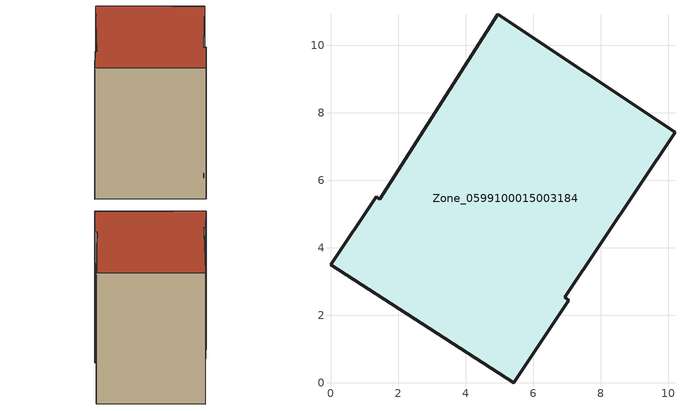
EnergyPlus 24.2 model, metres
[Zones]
Zone_0599100015003184
 floor ground (C_G): 5.43,0 0,3.5 1.36,5.51 1.47,5.43 4.95,10.92 10.2,7.42 6.93,2.53 7.05,2.45 z1.02
 wall outside (C_F): 0,3.5 5.43,0 7.05,2.45 6.93,2.53 10.2,7.42 4.95,10.92 1.47,5.43 1.36,5.51 0,3.5 z1.02:9.29
 roof outside (C_R): 6.93,2.53 10.2,7.42 4.95,10.92 1.47,5.43 1.36,5.51 0,3.5 5.43,0 7.05,2.45 z9.29
[BUILDING]
Pand.0599100015003184: North Axis=0; Terrain=City; Loads Convergence Tolerance Value=0.04; Temperature Convergence Tolerance Value=0.4; Solar Distribution=FullExterior; Maximum Number of Warmup Days=25; Minimum Number of Warmup Days=1
[Site:Location]
Rotterdam.The.Hague.AP_ZH_NLD Design_Conditions: Latitude=51.96; Longitude=4.45; Time Zone=1; Elevation=-4.5
[SITE:GROUNDTEMPERATURE:BUILDINGSURFACE]
18, 18, 18, 18, 18, 18, 18, 18, 18, 18, 18, 18
[MATERIAL] Thermal Absorptance=0.9; Solar Absorptance=0.7; Visible Absorptance=0.7
Name | Roughness | Thickness | Conductivity | Density | Specific Heat
G.TI.1975-1991 | MediumSmooth | 0.15 | 0.288461 | 540 | 1210
F.TI.1975-1991 | Rough | 0.3 | 0.230769 | 1920 | 840
R.TI.1975-1991 | MediumRough | 0.2 | 0.153846 | 1500 | 1000
[CONSTRUCTION]
C_G: G.TI.1975-1991
C_F: F.TI.1975-1991
C_R: R.TI.1975-1991
[ZONE]
Zone_0599100015003184: Type=1; Multiplier=1; Ceiling Height=Autocalculate; Volume=Autocalculate; Floor Area=autocalculate; Part of Total Floor Area=Yes
[ZONEINFILTRATION:DESIGNFLOWRATE]
Infil_Zone_0599100015003184: Zone or ZoneList or Space or SpaceList=Zone_0599100015003184; Schedule=AlwaysOn; Design Flow Rate Calculation Method=Flow/Area; Flow Rate per Floor Area=0.003; Constant Term Coefficient=1; Temperature Term Coefficient=0; Velocity Term Coefficient=0; Velocity Squared Term Coefficient=0
[HVACTEMPLATE:ZONE:IDEALLOADSAIRSYSTEM]
Zone_0599100015003184: Maximum Heating Supply Air Temperature=50; Minimum Cooling Supply Air Temperature=13; Maximum Heating Supply Air Humidity Ratio=0.0156; Minimum Cooling Supply Air Humidity Ratio=0.0077; Heating Limit=NoLimit; Cooling Limit=NoLimit; Dehumidification Control Type=ConstantSensibleHeatRatio; Cooling Sensible Heat Ratio=0.7; Dehumidification Setpoint=60; Humidification Control Type=None; Humidification Setpoint=30; Outdoor Air Method=None; Outdoor Air Flow Rate per Person=0.00944; Outdoor Air Flow Rate per Zone Floor Area=0; Outdoor Air Flow Rate per Zone=0; Demand Controlled Ventilation Type=None; Outdoor Air Economizer Type=NoEconomizer; Heat Recovery Type=None; Sensible Heat Recovery Effectiveness=0.7; Latent Heat Recovery Effectiveness=0.65
[ZONECONTROL:THERMOSTAT]
ThermostatControl_Zone_0599100015003184: Zone or ZoneList=Zone_0599100015003184; Control Type Schedule=DualSetpointControlType; Control 1=Thermostat_Zone_0599100015003184; Temperature Difference Between Cutout And Setpoint=0
[THERMOSTATSETPOINT:DUALSETPOINT]
Thermostat_Zone_0599100015003184: Heating Setpoint Temperature Schedule=HeatingSetpoint_Zone_0599100015003184; Cooling Setpoint Temperature Schedule=CoolingSetpoint_Zone_0599100015003184
[SCHEDULE:COMPACT]
HeatingSetpoint_Zone_0599100015003184: Through: 12/31, For: AllDays, Until: 24:00, 21
CoolingSetpoint_Zone_0599100015003184: Through: 12/31, For: AllDays, Until: 24:00, 24
DualSetpointControlType: Through: 12/31, For: AllDays, Until: 24:00, 4
AlwaysOn: Through: 12/31, For: AllDays, Until: 24:00, 1
